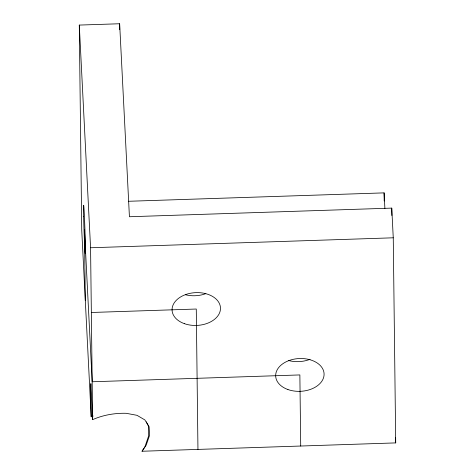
<?xml version="1.0" encoding="UTF-8"?>
<svg xmlns="http://www.w3.org/2000/svg" width="475" height="475" viewBox="0 0 475 475"><rect width="100%" height="100%" fill="white"/><g stroke="black" fill="none" stroke-linecap="round" stroke-linejoin="round"><path stroke-width="0.71" d="M93.195 416.017L91.194 416.801L81.742 230.179L79.289 25.08L119.647 23.75L129.426 216.743L391.756 208.109L393.258 237.803L395.711 442.902L142.043 451.25L144.976 446.678L148.645 435.89L148.521 426.253L146.3 421.812M142.043 451.25L146.199 445.134L149.583 435.332L149.12 426.722L144.833 419.9L137.014 415.322L126.196 413.303A55.522 37.584 -2.9 0 0 92.625 419.651L90.879 383.58L90.636 388.324A55.522 1.069 88.1 0 0 91.194 416.801M128.44 201.281L384.103 192.874L384.887 208.4M92.625 419.645L90.571 247.76L393.258 237.803M91.343 312.485L196.276 309.029L197.956 449.409M395.449 437.724L395.711 442.902M79.289 25.08L90.571 247.76M391.756 208.109L391.845 215.519M384.103 192.874L384.198 201.002M300.717 446.031L299.868 374.929L92.174 381.763L84.449 229.348L85.298 300.449M119.647 23.75L119.718 29.676M205.823 293.645A24.231 16.405 -2.9 0 1 185.357 294.72M310.032 359.296A24.231 16.405 -2.9 0 1 288.301 360.442M184.336 323.641A24.231 16.405 -2.9 0 0 220.489 308.233A24.231 16.405 -2.9 0 0 183.997 295.218A24.231 16.405 -2.9 0 0 184.336 323.641M287.933 389.536A24.231 16.405 -2.9 0 0 324.087 374.134A24.231 16.405 -2.9 0 0 287.589 361.119A24.231 16.405 -2.9 0 0 287.933 389.536M83.63 216.386A24.231 0.469 88.1 0 0 85.227 253.543A24.231 0.469 88.1 0 0 84.497 218.108A24.231 0.469 88.1 0 0 83.63 216.386"/></g></svg>
